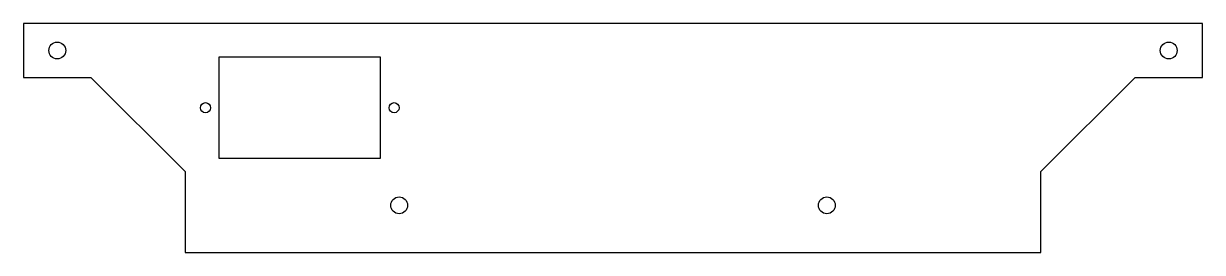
# Model space of a CAD drawing. Header units: millimetres. Extents: x 0 to 350, y -4 to 64.
import ezdxf

# ---------------------------------------------------------------- set-up
doc = ezdxf.new("R2010")
doc.units = ezdxf.units.MM
doc.layers.get('0').update_dxf_attribs({"linetype": 'CONTINUOUS'})

msp = doc.modelspace()

# ---------------------------------------------------------------- linework, layer by layer
for p, q in [((350, 64), (0, 64)), ((0, 64), (0, 48)), ((350, 48), (350, 64)), ((0, 48), (20, 48)), ((20, 48), (48, 20)), ((302, 20), (330, 48)), ((330, 48), (350, 48)), ((48, 20), (48, -4)), ((302, -4), (302, 20)), ((48, -4), (302, -4))]:
    msp.add_line(p, q)
msp.add_lwpolyline([(106, 24), (106, 54), (58, 54), (58, 24)], close=True)
for centre, radius in [((10, 56), 2.5), ((340, 56), 2.5), ((54, 39), 1.5), ((110, 39), 1.5), ((111.5, 10), 2.5), ((238.5, 10), 2.5)]:
    msp.add_circle(centre, radius)

doc.saveas('drawing.dxf')
